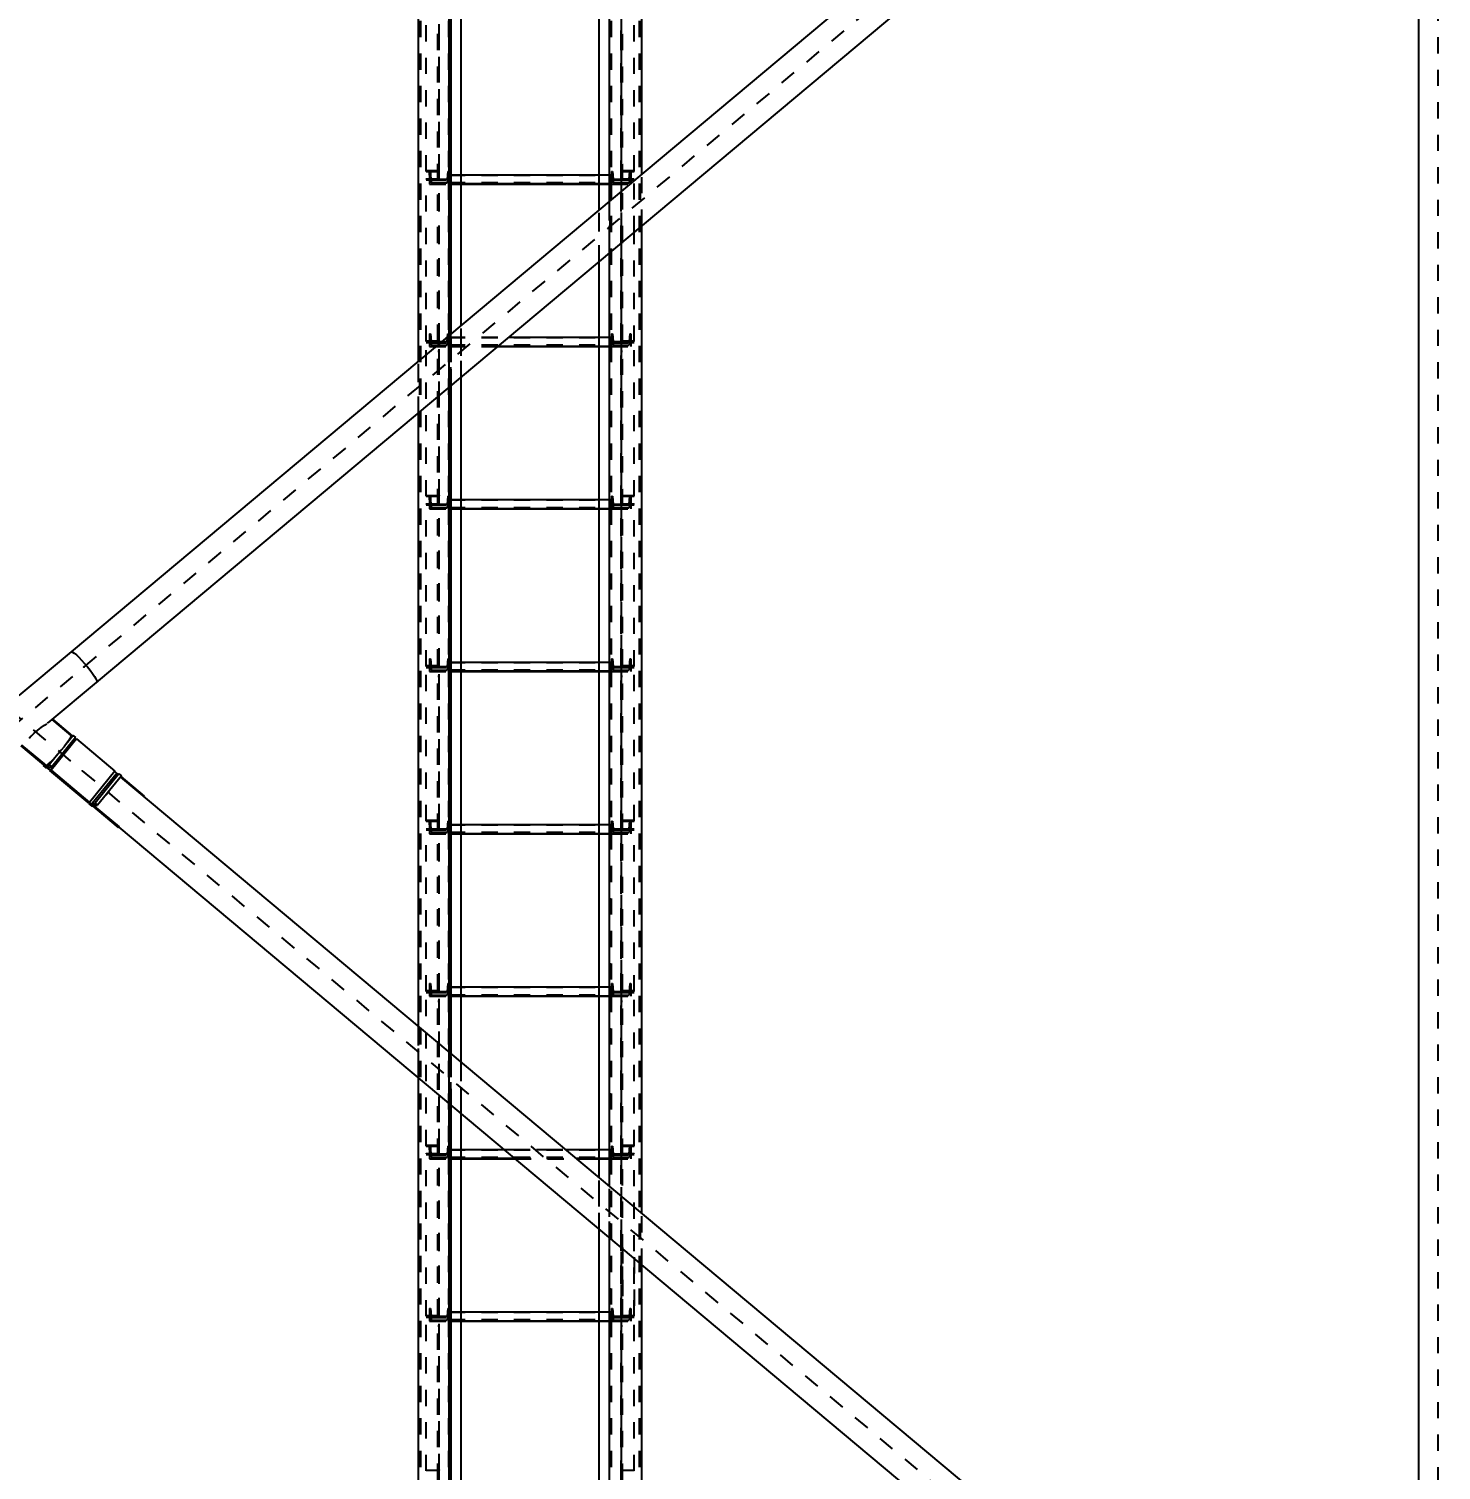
# Model space of a CAD drawing. Header units: millimetres. Extents: x 149919 to 150445, y 136651 to 136866.
# Drawn here: x 150384.88 to 150393.57, y 136762.16 to 136771.03 of the extents above; entities that cross this region are included whole.
import ezdxf

# ---------------------------------------------------------------- set-up
doc = ezdxf.new("R2010")
doc.units = ezdxf.units.MM
doc.header["$LTSCALE"] = 0.25
for name, pattern in [('CENTER', [50.8, 31.75, -6.35, 6.35, -6.35]), ('XKITLINE00', [0]), ('XKITLINE02', [4, 2, -2]), ('XKITLINE03', [6, 3, -1, 1, -1])]:
    doc.linetypes.add(name, pattern=pattern)
doc.styles.add('ROMANS', font='romans.shx')
doc.dimstyles.new('MD300', dxfattribs={"dimtxt": 2.5, "dimasz": 2.5, "dimexe": 1, "dimexo": 1, "dimgap": 0.5, "dimtad": 1, "dimdec": 1, "dimlfac": 50, "dimrnd": 0.5, "dimdsep": 46, "dimtxsty": 'ROMANS', "dimcen": 1, "dimclrd": 146, "dimclre": 146, "dimclrt": 30, "dimadec": 1, "dimazin": 2, "dimtfac": 1, "dimtdec": 1, "dimtmove": 0, "dimatfit": 1, "dimfxl": 1, "dimtolj": 1, "dimtzin": 0, "dimlwd": -1, "dimlwe": -1, "dimarcsym": 0})

# ---------------------------------------------------------------- blocks, each defined once
blk = doc.blocks.new('çatıı')
at = {"color": 116, "linetype": 'XKITLINE02', "true_color": 0x136734}
for p, q in [((24546.3, 10867.93), (24546.3, 12464.01)), ((24547.15, 10820.27), (24547.15, 12464.01)), ((24547.68, 10820.27), (24547.68, 12464.27)), ((24564.91, 10820.27), (24564.92, 12464.27)), ((24565.45, 10820.27), (24565.45, 12464.01)), ((24664.54, 10820.27), (24664.54, 12464.01)), ((24665.07, 10820.27), (24665.07, 12464.27)), ((24682.31, 10820.27), (24682.31, 12464.27)), ((24682.84, 10820.27), (24682.84, 12464.01)), ((24565, 10820.27), (24565, 12460.68)), ((24565.85, 10820.3), (24565.85, 12460.65)), ((24572.5, 10884.14), (24572.5, 12460.66)), ((24657.5, 10820.66), (24657.5, 12460.66)), ((24664.15, 10820.3), (24664.15, 12460.65)), ((24665, 10820.27), (24665, 12460.68)), ((24663.69, 10854.23), (24663.69, 12426.32)), ((24566.3, 10880.3), (24566.3, 12400.21)), ((24565, 12377.22), (24565, 10820.27)), ((24565.85, 12377.22), (24565.85, 10820.3)), ((24551, 11977.69), (24551, 12072.91)), ((24558.2, 11972.34), (24558.2, 12072.32)), ((24559, 11972.34), (24559, 12072.91)), ((24670.98, 11972.34), (24670.98, 12072.91)), ((24671.78, 11972.34), (24671.78, 12072.32)), ((24678.98, 11977.69), (24678.98, 12072.91)), ((24551, 11978.28), (24559, 11978.28)), ((24551, 11977.69), (24558.2, 11977.69)), ((24553, 11975.44), (24553, 11977.71)), ((24553, 11977.71), (24553.68, 11977.71)), ((24553, 11977.69), (24553, 11972.21)), ((24553.68, 11977.71), (24553.68, 11975.44)), ((24554.06, 11972.91), (24553.68, 11977.71)), ((24558.2, 11873.52), (24558.2, 11978.16)), ((24558.2, 11978.16), (24559, 11978.16)), ((24559, 11872.95), (24559, 11978.16)), ((24564.32, 11977.71), (24563.93, 11972.91)), ((24564.32, 11977.71), (24564.32, 11975.44)), ((24564.32, 11977.71), (24565, 11977.71)), ((24565, 11977.71), (24565, 11975.44)), ((24565, 11977.71), (24565, 11972.21)), ((24565, 11969.94), (24565, 11975.68)), ((24565, 11975.68), (24572.5, 11975.68)), ((24565, 11975.67), (24664.97, 11975.67)), ((24657.5, 11975.68), (24664.97, 11975.68)), ((24664.97, 11969.94), (24664.97, 11975.68)), ((24664.97, 11977.71), (24664.97, 11972.21)), ((24664.97, 11977.71), (24665.66, 11977.71)), ((24664.97, 11977.71), (24664.97, 11975.44)), ((24665.66, 11977.71), (24666.04, 11972.91)), ((24665.66, 11977.71), (24665.66, 11975.44)), ((24670.98, 11978.28), (24678.98, 11978.28)), ((24670.98, 11872.95), (24670.98, 11978.16)), ((24670.98, 11978.16), (24671.78, 11978.16)), ((24671.78, 11934.29), (24671.78, 11978.16)), ((24671.78, 11977.69), (24678.98, 11977.69)), ((24675.91, 11972.91), (24676.3, 11977.71)), ((24676.3, 11977.71), (24676.98, 11977.71)), ((24676.3, 11977.71), (24676.3, 11975.44)), ((24676.98, 11972.21), (24676.98, 11977.71)), ((24676.98, 11977.71), (24676.98, 11975.44)), ((24683.69, 11944.21), (24683.69, 11975.88)), ((24551, 11872.95), (24551, 11973.04)), ((24551, 11973.04), (24558.2, 11973.04)), ((24551, 11972.47), (24559, 11972.47)), ((24553, 11975.44), (24553.68, 11975.44)), ((24553, 11975.44), (24553, 11969.94)), ((24553, 11972.21), (24553, 11969.94)), ((24553, 11972.21), (24565, 11972.21)), ((24553, 11969.94), (24565, 11969.94)), ((24553.68, 11975.44), (24554.06, 11970.64)), ((24554.06, 11972.91), (24554.06, 11970.64)), ((24554.06, 11972.91), (24563.93, 11972.91)), ((24554.06, 11970.64), (24563.93, 11970.64)), ((24558.2, 11972.34), (24559, 11972.34)), ((24564.32, 11975.44), (24563.93, 11970.64)), ((24563.93, 11972.91), (24563.93, 11970.64)), ((24564.32, 11975.44), (24565, 11975.44)), ((24565, 11975.45), (24664.97, 11975.45)), ((24565, 11975.44), (24565, 11969.94)), ((24565, 11975.44), (24664.97, 11975.44)), ((24565, 11972.21), (24565, 11969.94)), ((24565, 11970.86), (24664.97, 11970.86)), ((24565, 11970.66), (24664.97, 11970.66)), ((24565, 11970.18), (24572.5, 11970.18)), ((24565, 11969.94), (24572.5, 11969.94)), ((24657.5, 11970.18), (24664.97, 11970.18)), ((24657.5, 11969.94), (24664.97, 11969.94)), ((24664.97, 11975.44), (24664.97, 11969.94)), ((24664.97, 11975.44), (24665.66, 11975.44)), ((24664.97, 11972.21), (24676.98, 11972.21)), ((24664.97, 11972.21), (24664.97, 11969.94)), ((24664.97, 11969.94), (24676.98, 11969.94)), ((24665.66, 11975.44), (24666.04, 11970.64)), ((24666.04, 11972.91), (24675.91, 11972.91)), ((24666.04, 11972.91), (24666.04, 11970.64)), ((24666.04, 11970.64), (24675.91, 11970.64)), ((24670.98, 11972.47), (24678.98, 11972.47)), ((24670.98, 11972.34), (24671.78, 11972.34)), ((24671.78, 11973.04), (24678.98, 11973.04)), ((24676.3, 11975.44), (24675.91, 11970.64)), ((24675.91, 11972.91), (24675.91, 11970.64)), ((24676.3, 11975.44), (24676.98, 11975.44)), ((24676.98, 11975.44), (24676.98, 11969.94)), ((24676.98, 11972.21), (24676.98, 11969.94)), ((24678.98, 11940.32), (24678.98, 11973.04)), ((24663.69, 11927.46), (24663.69, 11959.14)), ((24657.5, 11922.27), (24657.5, 11953.95)), ((24678.98, 11872.95), (24678.98, 11940.32)), ((24670.98, 11933.62), (24670.98, 11872.95)), ((24671.78, 11873.52), (24671.78, 11934.29)), ((24558.2, 11878.65), (24559, 11878.65)), ((24572.5, 11851.1), (24572.5, 11882.78)), ((24670.98, 11878.65), (24671.78, 11878.65)), ((24551, 11873.52), (24558.2, 11873.52)), ((24551, 11777.73), (24551, 11872.95)), ((24551, 11872.95), (24559, 11872.95)), ((24551, 11872.95), (24559, 11872.95)), ((24551, 11872.36), (24558.2, 11872.36)), ((24553, 11877.73), (24553, 11875.46)), ((24553, 11877.73), (24553.68, 11877.73)), ((24553, 11877.73), (24553, 11872.23)), ((24553, 11875.46), (24553.68, 11875.46)), ((24553, 11875.46), (24553, 11869.96)), ((24553, 11872.23), (24553, 11869.96)), ((24553, 11872.23), (24565, 11872.23)), ((24553, 11869.96), (24565, 11869.96)), ((24553.68, 11877.73), (24553.68, 11875.46)), ((24553.68, 11877.73), (24554.06, 11872.93)), ((24553.68, 11875.46), (24554.06, 11870.66)), ((24554.06, 11872.93), (24554.06, 11870.66)), ((24554.06, 11872.93), (24563.93, 11872.93)), ((24554.06, 11870.66), (24563.93, 11870.66)), ((24558.2, 11772.39), (24558.2, 11872.36)), ((24559, 11772.39), (24559, 11872.95)), ((24563.93, 11872.93), (24564.32, 11877.73)), ((24563.93, 11870.66), (24564.32, 11875.46)), ((24563.93, 11872.93), (24563.93, 11870.66)), ((24564.32, 11877.73), (24564.32, 11875.46)), ((24564.32, 11877.73), (24565, 11877.73)), ((24564.32, 11875.46), (24565, 11875.46)), ((24565, 11875.46), (24565, 11877.73)), ((24565, 11872.23), (24565, 11877.73)), ((24565, 11869.96), (24565, 11875.7)), ((24565, 11875.7), (24601.88, 11875.7)), ((24565, 11875.69), (24664.97, 11875.69)), ((24565, 11875.47), (24664.97, 11875.47)), ((24565, 11869.96), (24565, 11875.46)), ((24565, 11875.46), (24664.97, 11875.46)), ((24565, 11872.23), (24565, 11869.96)), ((24565, 11870.88), (24664.97, 11870.88)), ((24565, 11870.68), (24664.97, 11870.68)), ((24565, 11870.2), (24595.31, 11870.2)), ((24565, 11869.96), (24595.02, 11869.96)), ((24566.3, 11845.91), (24566.3, 11877.59)), ((24657.5, 11875.7), (24664.97, 11875.7)), ((24657.5, 11870.2), (24664.97, 11870.2)), ((24657.5, 11869.96), (24664.97, 11869.96)), ((24664.97, 11877.73), (24664.97, 11872.23)), ((24664.97, 11877.73), (24665.66, 11877.73)), ((24664.97, 11877.73), (24664.97, 11875.46)), ((24664.97, 11869.96), (24664.97, 11875.7)), ((24664.97, 11875.46), (24664.97, 11869.96)), ((24664.97, 11875.46), (24665.66, 11875.46)), ((24664.97, 11872.23), (24676.98, 11872.23)), ((24664.97, 11872.23), (24664.97, 11869.96)), ((24664.97, 11869.96), (24676.98, 11869.96)), ((24665.66, 11877.73), (24666.04, 11872.93)), ((24665.66, 11877.73), (24665.66, 11875.46)), ((24665.66, 11875.46), (24666.04, 11870.66)), ((24666.04, 11872.93), (24675.91, 11872.93)), ((24666.04, 11872.93), (24666.04, 11870.66)), ((24666.04, 11870.66), (24675.91, 11870.66)), ((24670.98, 11772.39), (24670.98, 11872.95)), ((24670.98, 11872.95), (24678.98, 11872.95)), ((24670.98, 11872.95), (24678.98, 11872.95)), ((24671.78, 11873.52), (24678.98, 11873.52)), ((24671.78, 11772.39), (24671.78, 11872.36)), ((24671.78, 11872.36), (24678.98, 11872.36)), ((24676.3, 11877.73), (24675.91, 11872.93)), ((24676.3, 11875.46), (24675.91, 11870.66)), ((24675.91, 11872.93), (24675.91, 11870.66)), ((24676.3, 11877.73), (24676.98, 11877.73)), ((24676.3, 11877.73), (24676.3, 11875.46)), ((24676.3, 11875.46), (24676.98, 11875.46)), ((24676.98, 11877.73), (24676.98, 11872.23)), ((24676.98, 11877.73), (24676.98, 11875.46)), ((24676.98, 11875.46), (24676.98, 11869.96)), ((24676.98, 11872.23), (24676.98, 11869.96)), ((24678.98, 11777.73), (24678.98, 11872.95)), ((24546.3, 11829.16), (24546.3, 11860.84)), ((24558.2, 11867.02), (24559, 11867.02)), ((24670.98, 11867.02), (24671.78, 11867.02)), ((24551, 11778.32), (24559, 11778.32)), ((24551, 11777.73), (24558.2, 11777.73)), ((24551, 11672.99), (24551, 11773.08)), ((24551, 11773.08), (24558.2, 11773.08)), ((24551, 11772.51), (24559, 11772.51)), ((24553, 11775.48), (24553, 11777.75)), ((24553, 11777.75), (24553.68, 11777.75)), ((24553, 11777.73), (24553, 11772.25)), ((24553, 11775.48), (24553.68, 11775.48)), ((24553, 11775.48), (24553, 11769.98)), ((24553, 11772.25), (24553, 11769.98)), ((24553, 11772.25), (24565, 11772.25)), ((24553.68, 11777.75), (24553.68, 11775.48)), ((24554.06, 11772.95), (24553.68, 11777.75)), ((24553.68, 11775.48), (24554.06, 11770.68)), ((24554.06, 11772.95), (24554.06, 11770.68)), ((24554.06, 11772.95), (24563.93, 11772.95)), ((24558.2, 11673.56), (24558.2, 11778.2)), ((24558.2, 11778.2), (24559, 11778.2)), ((24558.2, 11772.39), (24559, 11772.39)), ((24559, 11672.99), (24559, 11778.2)), ((24564.32, 11777.75), (24563.93, 11772.95)), ((24564.32, 11775.48), (24563.93, 11770.68)), ((24563.93, 11772.95), (24563.93, 11770.68)), ((24564.32, 11777.75), (24564.32, 11775.48)), ((24564.32, 11777.75), (24565, 11777.75)), ((24564.32, 11775.48), (24565, 11775.48)), ((24565, 11777.75), (24565, 11775.48)), ((24565, 11777.75), (24565, 11772.25)), ((24565, 11769.98), (24565, 11775.72)), ((24565, 11775.72), (24572.5, 11775.72)), ((24565, 11775.71), (24664.97, 11775.71)), ((24565, 11775.49), (24664.97, 11775.49)), ((24565, 11775.48), (24565, 11769.98)), ((24565, 11775.48), (24664.97, 11775.48)), ((24565, 11772.25), (24565, 11769.98)), ((24657.5, 11775.72), (24664.97, 11775.72)), ((24664.97, 11769.98), (24664.97, 11775.72)), ((24664.97, 11777.75), (24664.97, 11772.25)), ((24664.97, 11777.75), (24665.66, 11777.75)), ((24664.97, 11777.75), (24664.97, 11775.48)), ((24664.97, 11775.48), (24664.97, 11769.98)), ((24664.97, 11775.48), (24665.66, 11775.48)), ((24664.97, 11772.25), (24676.98, 11772.25)), ((24664.97, 11772.25), (24664.97, 11769.98)), ((24665.66, 11777.75), (24666.04, 11772.95)), ((24665.66, 11777.75), (24665.66, 11775.48)), ((24665.66, 11775.48), (24666.04, 11770.68)), ((24666.04, 11772.95), (24675.91, 11772.95)), ((24666.04, 11772.95), (24666.04, 11770.68)), ((24670.98, 11778.32), (24678.98, 11778.32)), ((24670.98, 11672.99), (24670.98, 11778.2)), ((24670.98, 11778.2), (24671.78, 11778.2)), ((24670.98, 11772.51), (24678.98, 11772.51)), ((24670.98, 11772.39), (24671.78, 11772.39)), ((24671.78, 11673.56), (24671.78, 11778.2)), ((24671.78, 11777.73), (24678.98, 11777.73)), ((24671.78, 11773.08), (24678.98, 11773.08)), ((24675.91, 11772.95), (24676.3, 11777.75)), ((24676.3, 11775.48), (24675.91, 11770.68)), ((24675.91, 11772.95), (24675.91, 11770.68)), ((24676.3, 11777.75), (24676.98, 11777.75)), ((24676.3, 11777.75), (24676.3, 11775.48)), ((24676.3, 11775.48), (24676.98, 11775.48)), ((24676.98, 11772.25), (24676.98, 11777.75)), ((24676.98, 11777.75), (24676.98, 11775.48)), ((24676.98, 11775.48), (24676.98, 11769.98)), ((24676.98, 11772.25), (24676.98, 11769.98)), ((24678.98, 11672.99), (24678.98, 11773.08)), ((24553, 11769.98), (24565, 11769.98)), ((24554.06, 11770.68), (24563.93, 11770.68)), ((24565, 11770.9), (24664.97, 11770.9)), ((24565, 11770.7), (24664.97, 11770.7)), ((24565, 11770.22), (24572.5, 11770.22)), ((24565, 11769.98), (24572.5, 11769.98)), ((24657.5, 11770.22), (24664.97, 11770.22)), ((24657.5, 11769.98), (24664.97, 11769.98)), ((24664.97, 11769.98), (24676.98, 11769.98)), ((24666.04, 11770.68), (24675.91, 11770.68)), ((24553, 11677.77), (24553, 11675.5)), ((24553, 11677.77), (24553.68, 11677.77)), ((24553, 11677.77), (24553, 11672.27)), ((24553, 11675.5), (24553.68, 11675.5)), ((24553, 11675.5), (24553, 11670)), ((24553.68, 11677.77), (24553.68, 11675.5)), ((24553.68, 11677.77), (24554.06, 11672.97)), ((24553.68, 11675.5), (24554.06, 11670.7)), ((24558.2, 11678.69), (24559, 11678.69)), ((24564.32, 11677.77), (24563.93, 11672.97)), ((24564.32, 11675.5), (24563.93, 11670.7)), ((24564.32, 11677.77), (24564.32, 11675.5)), ((24564.32, 11677.77), (24565, 11677.77)), ((24564.32, 11675.5), (24565, 11675.5)), ((24565, 11677.77), (24565, 11675.5)), ((24565, 11677.77), (24565, 11672.27)), ((24565, 11670), (24565, 11675.74)), ((24565, 11675.74), (24572.5, 11675.74)), ((24565, 11675.73), (24664.97, 11675.73)), ((24565, 11675.51), (24664.97, 11675.51)), ((24565, 11675.5), (24565, 11670)), ((24565, 11675.5), (24664.97, 11675.5)), ((24657.5, 11675.74), (24664.97, 11675.74)), ((24664.97, 11677.77), (24664.97, 11672.27)), ((24664.97, 11677.77), (24665.66, 11677.77)), ((24664.97, 11677.77), (24664.97, 11675.5)), ((24664.97, 11670), (24664.97, 11675.74)), ((24664.97, 11675.5), (24664.97, 11670)), ((24664.97, 11675.5), (24665.66, 11675.5)), ((24665.66, 11677.77), (24666.04, 11672.97)), ((24665.66, 11677.77), (24665.66, 11675.5)), ((24665.66, 11675.5), (24666.04, 11670.7)), ((24670.98, 11678.69), (24671.78, 11678.69)), ((24676.3, 11677.77), (24675.91, 11672.97)), ((24676.3, 11675.5), (24675.91, 11670.7)), ((24676.3, 11677.77), (24676.98, 11677.77)), ((24676.3, 11677.77), (24676.3, 11675.5)), ((24676.3, 11675.5), (24676.98, 11675.5)), ((24676.98, 11677.77), (24676.98, 11672.27)), ((24676.98, 11677.77), (24676.98, 11675.5)), ((24676.98, 11675.5), (24676.98, 11670)), ((24551, 11673.56), (24558.2, 11673.56)), ((24551, 11577.77), (24551, 11672.99)), ((24551, 11672.99), (24559, 11672.99)), ((24551, 11672.99), (24559, 11672.99)), ((24551, 11672.4), (24558.2, 11672.4)), ((24553, 11672.27), (24553, 11670)), ((24553, 11672.27), (24565, 11672.27)), ((24553, 11670), (24565, 11670)), ((24554.06, 11672.97), (24554.06, 11670.7)), ((24554.06, 11672.97), (24563.93, 11672.97)), ((24554.06, 11670.7), (24563.93, 11670.7)), ((24558.2, 11572.43), (24558.2, 11672.4)), ((24558.2, 11667.06), (24559, 11667.06)), ((24559, 11572.43), (24559, 11672.99)), ((24563.93, 11672.97), (24563.93, 11670.7)), ((24565, 11672.27), (24565, 11670)), ((24565, 11670.92), (24664.97, 11670.92)), ((24565, 11670.72), (24664.97, 11670.72)), ((24565, 11670.25), (24572.5, 11670.25)), ((24565, 11670), (24572.5, 11670)), ((24657.5, 11670.25), (24664.97, 11670.25)), ((24657.5, 11670), (24664.97, 11670)), ((24664.97, 11672.27), (24676.98, 11672.27)), ((24664.97, 11672.27), (24664.97, 11670)), ((24664.97, 11670), (24676.98, 11670)), ((24666.04, 11672.97), (24675.91, 11672.97)), ((24666.04, 11672.97), (24666.04, 11670.7)), ((24666.04, 11670.7), (24675.91, 11670.7)), ((24670.98, 11572.43), (24670.98, 11672.99)), ((24670.98, 11672.99), (24678.98, 11672.99)), ((24670.98, 11672.99), (24678.98, 11672.99)), ((24670.98, 11667.06), (24671.78, 11667.06)), ((24671.78, 11673.56), (24678.98, 11673.56)), ((24671.78, 11572.43), (24671.78, 11672.4)), ((24671.78, 11672.4), (24678.98, 11672.4)), ((24675.91, 11672.97), (24675.91, 11670.7)), ((24676.98, 11672.27), (24676.98, 11670)), ((24678.98, 11577.77), (24678.98, 11672.99)), ((24551, 11578.36), (24559, 11578.36)), ((24551, 11577.77), (24558.2, 11577.77)), ((24553, 11575.52), (24553, 11577.79)), ((24553, 11577.79), (24553.68, 11577.79)), ((24553, 11577.77), (24553, 11572.29)), ((24553.68, 11577.79), (24553.68, 11575.52)), ((24554.06, 11572.99), (24553.68, 11577.79)), ((24558.2, 11473.61), (24558.2, 11578.24)), ((24558.2, 11578.24), (24559, 11578.24)), ((24559, 11473.04), (24559, 11578.24)), ((24564.32, 11577.79), (24563.93, 11572.99)), ((24564.32, 11577.79), (24564.32, 11575.52)), ((24564.32, 11577.79), (24565, 11577.79)), ((24565, 11577.79), (24565, 11575.52)), ((24565, 11577.79), (24565, 11572.29)), ((24664.97, 11577.79), (24664.97, 11572.29)), ((24664.97, 11577.79), (24665.66, 11577.79)), ((24664.97, 11577.79), (24664.97, 11575.52)), ((24665.66, 11577.79), (24666.04, 11572.99)), ((24665.66, 11577.79), (24665.66, 11575.52)), ((24670.98, 11578.36), (24678.98, 11578.36)), ((24670.98, 11473.04), (24670.98, 11578.24)), ((24670.98, 11578.24), (24671.78, 11578.24)), ((24671.78, 11473.61), (24671.78, 11578.24)), ((24671.78, 11577.77), (24678.98, 11577.77)), ((24675.91, 11572.99), (24676.3, 11577.79)), ((24676.3, 11577.79), (24676.98, 11577.79)), ((24676.3, 11577.79), (24676.3, 11575.52)), ((24676.98, 11572.29), (24676.98, 11577.79)), ((24676.98, 11577.79), (24676.98, 11575.52)), ((24551, 11473.04), (24551, 11573.12)), ((24551, 11573.12), (24558.2, 11573.12)), ((24551, 11572.55), (24559, 11572.55)), ((24553, 11575.52), (24553.68, 11575.52)), ((24553, 11575.52), (24553, 11570.02)), ((24553, 11572.29), (24553, 11570.02)), ((24553, 11572.29), (24565, 11572.29)), ((24553, 11570.02), (24565, 11570.02)), ((24553.68, 11575.52), (24554.06, 11570.72)), ((24554.06, 11572.99), (24554.06, 11570.72)), ((24554.06, 11572.99), (24563.93, 11572.99)), ((24554.06, 11570.72), (24563.93, 11570.72)), ((24558.2, 11572.43), (24559, 11572.43)), ((24564.32, 11575.52), (24563.93, 11570.72)), ((24563.93, 11572.99), (24563.93, 11570.72)), ((24564.32, 11575.52), (24565, 11575.52)), ((24565, 11570.02), (24565, 11575.76)), ((24565, 11575.76), (24572.5, 11575.76)), ((24565, 11575.75), (24664.97, 11575.75)), ((24565, 11575.54), (24664.97, 11575.54)), ((24565, 11575.52), (24565, 11570.02)), ((24565, 11575.52), (24664.97, 11575.52)), ((24565, 11572.29), (24565, 11570.02)), ((24565, 11570.94), (24664.97, 11570.94)), ((24565, 11570.74), (24664.97, 11570.74)), ((24565, 11570.27), (24572.5, 11570.27)), ((24565, 11570.02), (24572.5, 11570.02)), ((24657.5, 11575.76), (24664.97, 11575.76)), ((24657.5, 11570.27), (24664.97, 11570.27)), ((24657.5, 11570.02), (24664.97, 11570.02)), ((24664.97, 11570.02), (24664.97, 11575.76)), ((24664.97, 11575.52), (24664.97, 11570.02)), ((24664.97, 11575.52), (24665.66, 11575.52)), ((24664.97, 11572.29), (24676.98, 11572.29)), ((24664.97, 11572.29), (24664.97, 11570.02)), ((24664.97, 11570.02), (24676.98, 11570.02)), ((24665.66, 11575.52), (24666.04, 11570.72)), ((24666.04, 11572.99), (24675.91, 11572.99)), ((24666.04, 11572.99), (24666.04, 11570.72)), ((24666.04, 11570.72), (24675.91, 11570.72)), ((24670.98, 11572.55), (24678.98, 11572.55)), ((24670.98, 11572.43), (24671.78, 11572.43)), ((24671.78, 11573.12), (24678.98, 11573.12)), ((24676.3, 11575.52), (24675.91, 11570.72)), ((24675.91, 11572.99), (24675.91, 11570.72)), ((24676.3, 11575.52), (24676.98, 11575.52)), ((24676.98, 11575.52), (24676.98, 11570.02)), ((24676.98, 11572.29), (24676.98, 11570.02)), ((24678.98, 11473.04), (24678.98, 11573.12)), ((24551, 11473.61), (24558.2, 11473.61)), ((24551, 11473.04), (24559, 11473.04)), ((24551, 11377.81), (24551, 11473.04)), ((24551, 11473.04), (24559, 11473.04)), ((24551, 11472.44), (24558.2, 11472.44)), ((24553, 11477.81), (24553, 11475.54)), ((24553, 11477.81), (24553.68, 11477.81)), ((24553, 11477.81), (24553, 11472.31)), ((24553, 11475.54), (24553.68, 11475.54)), ((24553, 11475.54), (24553, 11470.04)), ((24553, 11472.31), (24553, 11470.04)), ((24553, 11472.31), (24565, 11472.31)), ((24553, 11470.04), (24565, 11470.04)), ((24553.68, 11477.81), (24553.68, 11475.54)), ((24553.68, 11477.81), (24554.06, 11473.01)), ((24553.68, 11475.54), (24554.06, 11470.74)), ((24554.06, 11473.01), (24554.06, 11470.74)), ((24554.06, 11473.01), (24563.93, 11473.01)), ((24554.06, 11470.74), (24563.93, 11470.74)), ((24558.2, 11478.73), (24559, 11478.73)), ((24558.2, 11372.47), (24558.2, 11472.44)), ((24559, 11372.47), (24559, 11473.04)), ((24564.32, 11477.81), (24563.93, 11473.01)), ((24564.32, 11475.54), (24563.93, 11470.74)), ((24563.93, 11473.01), (24563.93, 11470.74)), ((24564.32, 11477.81), (24564.32, 11475.54)), ((24564.32, 11477.81), (24565, 11477.81)), ((24564.32, 11475.54), (24565, 11475.54)), ((24565, 11477.81), (24565, 11475.54)), ((24565, 11477.81), (24565, 11472.31)), ((24565, 11470.04), (24565, 11475.79)), ((24565, 11475.79), (24572.5, 11475.79)), ((24565, 11475.77), (24664.97, 11475.77)), ((24565, 11475.56), (24664.97, 11475.56)), ((24565, 11475.54), (24664.97, 11475.54)), ((24565, 11475.54), (24565, 11470.04)), ((24565, 11472.31), (24565, 11470.04)), ((24565, 11470.96), (24664.97, 11470.96)), ((24565, 11470.76), (24664.97, 11470.76)), ((24565, 11470.29), (24572.5, 11470.29)), ((24565, 11470.04), (24572.5, 11470.04)), ((24657.5, 11475.79), (24664.97, 11475.79)), ((24657.5, 11470.29), (24664.97, 11470.29)), ((24657.5, 11470.04), (24664.97, 11470.04)), ((24664.97, 11477.81), (24664.97, 11472.31)), ((24664.97, 11477.81), (24665.66, 11477.81)), ((24664.97, 11477.81), (24664.97, 11475.54)), ((24664.97, 11470.04), (24664.97, 11475.79)), ((24664.97, 11475.54), (24664.97, 11470.04)), ((24664.97, 11475.54), (24665.66, 11475.54)), ((24664.97, 11472.31), (24676.98, 11472.31)), ((24664.97, 11472.31), (24664.97, 11470.04)), ((24664.97, 11470.04), (24676.98, 11470.04)), ((24665.66, 11477.81), (24666.04, 11473.01)), ((24665.66, 11477.81), (24665.66, 11475.54)), ((24665.66, 11475.54), (24666.04, 11470.74)), ((24666.04, 11473.01), (24675.91, 11473.01)), ((24666.04, 11473.01), (24666.04, 11470.74)), ((24666.04, 11470.74), (24675.91, 11470.74)), ((24670.98, 11478.73), (24671.78, 11478.73)), ((24670.98, 11372.47), (24670.98, 11473.04)), ((24670.98, 11473.04), (24678.98, 11473.04)), ((24670.98, 11473.04), (24678.98, 11473.04)), ((24671.78, 11473.61), (24678.98, 11473.61)), ((24671.78, 11372.47), (24671.78, 11472.44)), ((24671.78, 11472.44), (24678.98, 11472.44)), ((24676.3, 11477.81), (24675.91, 11473.01)), ((24676.3, 11475.54), (24675.91, 11470.74)), ((24675.91, 11473.01), (24675.91, 11470.74)), ((24676.3, 11477.81), (24676.98, 11477.81)), ((24676.3, 11477.81), (24676.3, 11475.54)), ((24676.3, 11475.54), (24676.98, 11475.54)), ((24676.98, 11477.81), (24676.98, 11472.31)), ((24676.98, 11477.81), (24676.98, 11475.54)), ((24676.98, 11475.54), (24676.98, 11470.04)), ((24676.98, 11472.31), (24676.98, 11470.04)), ((24678.98, 11377.81), (24678.98, 11473.04)), ((24558.2, 11467.1), (24559, 11467.1)), ((24670.98, 11467.1), (24671.78, 11467.1)), ((24546.3, 11419.75), (24546.3, 11451.37)), ((24566.3, 11403), (24566.3, 11434.63)), ((24572.5, 11397.81), (24572.5, 11429.43)), ((24551, 11378.4), (24559, 11378.4)), ((24551, 11377.81), (24558.2, 11377.81)), ((24551, 11273.08), (24551, 11373.16)), ((24551, 11373.16), (24558.2, 11373.16)), ((24551, 11372.59), (24559, 11372.59)), ((24553, 11375.56), (24553, 11377.83)), ((24553, 11377.83), (24553.68, 11377.83)), ((24553, 11377.81), (24553, 11372.33)), ((24553, 11375.56), (24553.68, 11375.56)), ((24553, 11375.56), (24553, 11370.06)), ((24553.68, 11377.83), (24553.68, 11375.56)), ((24554.06, 11373.03), (24553.68, 11377.83)), ((24553.68, 11375.56), (24554.06, 11370.76)), ((24554.06, 11373.03), (24554.06, 11370.76)), ((24554.06, 11373.03), (24563.93, 11373.03)), ((24558.2, 11273.65), (24558.2, 11378.28)), ((24558.2, 11378.28), (24559, 11378.28)), ((24558.2, 11372.47), (24559, 11372.47)), ((24559, 11273.08), (24559, 11378.28)), ((24564.32, 11377.83), (24563.93, 11373.03)), ((24564.32, 11375.56), (24563.93, 11370.76)), ((24563.93, 11373.03), (24563.93, 11370.76)), ((24564.32, 11377.83), (24564.32, 11375.56)), ((24564.32, 11377.83), (24565, 11377.83)), ((24564.32, 11375.56), (24565, 11375.56)), ((24565, 11377.83), (24565, 11375.56)), ((24565, 11377.83), (24565, 11372.33)), ((24565, 11370.06), (24565, 11375.81)), ((24565, 11375.81), (24572.5, 11375.81)), ((24565, 11375.79), (24664.97, 11375.79)), ((24565, 11375.58), (24664.97, 11375.58)), ((24565, 11375.56), (24565, 11370.06)), ((24565, 11375.56), (24664.97, 11375.56)), ((24598.78, 11375.81), (24636.54, 11375.81)), ((24657.5, 11375.81), (24664.97, 11375.81)), ((24664.97, 11370.06), (24664.97, 11375.81)), ((24664.97, 11377.83), (24664.97, 11372.33)), ((24664.97, 11377.83), (24665.66, 11377.83)), ((24664.97, 11377.83), (24664.97, 11375.56)), ((24664.97, 11375.56), (24664.97, 11370.06)), ((24664.97, 11375.56), (24665.66, 11375.56)), ((24665.66, 11377.83), (24666.04, 11373.03)), ((24665.66, 11377.83), (24665.66, 11375.56)), ((24665.66, 11375.56), (24666.04, 11370.76)), ((24666.04, 11373.03), (24675.91, 11373.03)), ((24666.04, 11373.03), (24666.04, 11370.76)), ((24670.98, 11378.4), (24678.98, 11378.4)), ((24670.98, 11316.16), (24670.98, 11378.28)), ((24670.98, 11378.28), (24671.78, 11378.28)), ((24670.98, 11372.59), (24678.98, 11372.59)), ((24670.98, 11372.47), (24671.78, 11372.47)), ((24671.78, 11273.65), (24671.78, 11378.28)), ((24671.78, 11377.81), (24678.98, 11377.81)), ((24671.78, 11373.16), (24678.98, 11373.16)), ((24675.91, 11373.03), (24676.3, 11377.83)), ((24676.3, 11375.56), (24675.91, 11370.76)), ((24675.91, 11373.03), (24675.91, 11370.76)), ((24676.3, 11377.83), (24676.98, 11377.83)), ((24676.3, 11377.83), (24676.3, 11375.56)), ((24676.3, 11375.56), (24676.98, 11375.56)), ((24676.98, 11372.33), (24676.98, 11377.83)), ((24676.98, 11377.83), (24676.98, 11375.56)), ((24676.98, 11375.56), (24676.98, 11370.06)), ((24678.98, 11273.08), (24678.98, 11373.16)), ((24553, 11372.33), (24553, 11370.06)), ((24553, 11372.33), (24565, 11372.33)), ((24553, 11370.06), (24565, 11370.06)), ((24554.06, 11370.76), (24563.93, 11370.76)), ((24565, 11372.33), (24565, 11370.06)), ((24565, 11370.99), (24664.97, 11370.99)), ((24565, 11370.78), (24664.97, 11370.78)), ((24565, 11370.31), (24572.5, 11370.31)), ((24565, 11370.06), (24572.5, 11370.06)), ((24605.34, 11370.31), (24643.11, 11370.31)), ((24605.63, 11370.06), (24643.4, 11370.06)), ((24657.5, 11370.31), (24664.97, 11370.31)), ((24657.5, 11370.06), (24664.97, 11370.06)), ((24664.97, 11372.33), (24676.98, 11372.33)), ((24664.97, 11372.33), (24664.97, 11370.06)), ((24664.97, 11370.06), (24676.98, 11370.06)), ((24666.04, 11370.76), (24675.91, 11370.76)), ((24676.98, 11372.33), (24676.98, 11370.06)), ((24657.5, 11326.64), (24657.5, 11358.26)), ((24663.69, 11321.45), (24663.69, 11353.07)), ((24683.69, 11304.7), (24683.69, 11336.33)), ((24670.98, 11273.08), (24670.98, 11316.16)), ((24671.78, 11315.49), (24671.78, 11278.77)), ((24678.98, 11309.46), (24678.98, 11273.65)), ((24553, 11277.85), (24553, 11275.58)), ((24553, 11277.85), (24553.68, 11277.85)), ((24553, 11277.85), (24553, 11272.36)), ((24553, 11275.58), (24553.68, 11275.58)), ((24553, 11275.58), (24553, 11270.08)), ((24553.68, 11277.85), (24553.68, 11275.58)), ((24553.68, 11277.85), (24554.06, 11273.06)), ((24553.68, 11275.58), (24554.06, 11270.78)), ((24558.2, 11278.77), (24559, 11278.77)), ((24564.32, 11277.85), (24563.93, 11273.06)), ((24564.32, 11275.58), (24563.93, 11270.78)), ((24564.32, 11277.85), (24564.32, 11275.58)), ((24564.32, 11277.85), (24565, 11277.85)), ((24564.32, 11275.58), (24565, 11275.58)), ((24565, 11277.85), (24565, 11275.58)), ((24565, 11277.85), (24565, 11272.36)), ((24565, 11270.08), (24565, 11275.83)), ((24565, 11275.83), (24572.5, 11275.83)), ((24565, 11275.81), (24664.97, 11275.81)), ((24565, 11275.6), (24664.97, 11275.6)), ((24565, 11275.58), (24664.97, 11275.58)), ((24565, 11275.58), (24565, 11270.08)), ((24657.5, 11275.83), (24664.97, 11275.83)), ((24664.97, 11277.85), (24664.97, 11272.36)), ((24664.97, 11277.85), (24665.66, 11277.85)), ((24664.97, 11277.85), (24664.97, 11275.58)), ((24664.97, 11270.08), (24664.97, 11275.83)), ((24664.97, 11275.58), (24664.97, 11270.08)), ((24664.97, 11275.58), (24665.66, 11275.58)), ((24665.66, 11277.85), (24666.04, 11273.06)), ((24665.66, 11277.85), (24665.66, 11275.58)), ((24665.66, 11275.58), (24666.04, 11270.78)), ((24670.98, 11278.77), (24671.78, 11278.77)), ((24676.3, 11277.85), (24675.91, 11273.06)), ((24676.3, 11275.58), (24675.91, 11270.78)), ((24676.3, 11277.85), (24676.98, 11277.85)), ((24676.3, 11277.85), (24676.3, 11275.58)), ((24676.3, 11275.58), (24676.98, 11275.58)), ((24676.98, 11277.85), (24676.98, 11272.36)), ((24676.98, 11277.85), (24676.98, 11275.58)), ((24676.98, 11275.58), (24676.98, 11270.08)), ((24551, 11273.65), (24558.2, 11273.65)), ((24551, 11273.08), (24559, 11273.08)), ((24551, 11177.85), (24551, 11273.08)), ((24551, 11273.08), (24559, 11273.08)), ((24551, 11272.48), (24558.2, 11272.48)), ((24553, 11272.36), (24553, 11270.08)), ((24553, 11272.36), (24565, 11272.36)), ((24553, 11270.08), (24565, 11270.08)), ((24554.06, 11273.06), (24554.06, 11270.78)), ((24554.06, 11273.06), (24563.93, 11273.06)), ((24554.06, 11270.78), (24563.93, 11270.78)), ((24558.2, 11172.51), (24558.2, 11272.48)), ((24558.2, 11267.14), (24559, 11267.14)), ((24559, 11172.51), (24559, 11273.08)), ((24563.93, 11273.06), (24563.93, 11270.78)), ((24565, 11272.36), (24565, 11270.08)), ((24565, 11271.01), (24664.97, 11271.01)), ((24565, 11270.81), (24664.97, 11270.81)), ((24565, 11270.33), (24572.5, 11270.33)), ((24565, 11270.08), (24572.5, 11270.08)), ((24657.5, 11270.33), (24664.97, 11270.33)), ((24657.5, 11270.08), (24664.97, 11270.08)), ((24664.97, 11272.36), (24676.98, 11272.36)), ((24664.97, 11272.36), (24664.97, 11270.08)), ((24664.97, 11270.08), (24676.98, 11270.08)), ((24666.04, 11273.06), (24675.91, 11273.06)), ((24666.04, 11273.06), (24666.04, 11270.78)), ((24666.04, 11270.78), (24675.91, 11270.78)), ((24670.98, 11273.08), (24678.98, 11273.08)), ((24670.98, 11172.51), (24670.98, 11273.08)), ((24670.98, 11273.08), (24678.98, 11273.08)), ((24670.98, 11267.14), (24671.78, 11267.14)), ((24671.78, 11273.65), (24678.98, 11273.65)), ((24671.78, 11172.51), (24671.78, 11272.48)), ((24671.78, 11272.48), (24678.98, 11272.48)), ((24675.91, 11273.06), (24675.91, 11270.78)), ((24676.98, 11272.36), (24676.98, 11270.08)), ((24678.98, 11177.85), (24678.98, 11273.08)), ((24551, 11178.44), (24559, 11178.44)), ((24670.98, 11178.44), (24678.98, 11178.44))]:
    blk.add_line(p, q, dxfattribs=at)
at = {"color": 1, "linetype": 'XKITLINE03'}
for p, q in [((24559, 10814.34), (24559, 12467.81)), ((24670.99, 10814.34), (24670.99, 12467.81)), ((24565, 12460.27), (24565, 10820.27)), ((24665, 10820.27), (24665, 12460.27)), ((24559, 11978.28), (24559, 12072.91)), ((24670.98, 12072.91), (24670.98, 11978.28)), ((24559, 11872.95), (24559, 11972.47)), ((24565, 11969.94), (24565, 11972.21)), ((24565, 11970.18), (24664.97, 11970.18)), ((24664.97, 11972.21), (24664.97, 11969.94)), ((24670.98, 11972.47), (24670.98, 11872.95)), ((24559, 11778.32), (24559, 11872.95)), ((24565, 11869.96), (24565, 11872.23)), ((24565, 11870.2), (24664.97, 11870.2)), ((24664.97, 11872.23), (24664.97, 11869.96)), ((24670.98, 11872.95), (24670.98, 11778.32)), ((24559, 11672.99), (24559, 11772.51)), ((24565, 11769.98), (24565, 11772.25)), ((24664.97, 11772.25), (24664.97, 11769.98)), ((24670.98, 11772.51), (24670.98, 11672.99)), ((24565, 11770.22), (24664.97, 11770.22)), ((24559, 11578.36), (24559, 11672.99)), ((24565, 11670), (24565, 11672.27)), ((24565, 11670.25), (24664.97, 11670.25)), ((24664.97, 11672.27), (24664.97, 11670)), ((24670.98, 11672.99), (24670.98, 11578.36)), ((24559, 11473.04), (24559, 11572.55)), ((24565, 11570.02), (24565, 11572.29)), ((24565, 11570.27), (24664.97, 11570.27)), ((24664.97, 11572.29), (24664.97, 11570.02)), ((24670.98, 11572.55), (24670.98, 11473.04)), ((24559, 11378.4), (24559, 11473.04)), ((24565, 11470.04), (24565, 11472.31)), ((24565, 11470.29), (24664.97, 11470.29)), ((24664.97, 11472.31), (24664.97, 11470.04)), ((24670.98, 11473.04), (24670.98, 11378.4)), ((24559, 11273.08), (24559, 11372.59)), ((24670.98, 11372.59), (24670.98, 11273.08)), ((24565, 11370.06), (24565, 11372.33)), ((24565, 11370.31), (24664.97, 11370.31)), ((24664.97, 11372.33), (24664.97, 11370.06)), ((24559, 11178.44), (24559, 11273.08)), ((24565, 11270.08), (24565, 11272.36)), ((24565, 11270.33), (24664.97, 11270.33)), ((24664.97, 11272.36), (24664.97, 11270.08)), ((24670.98, 11273.08), (24670.98, 11178.44))]:
    blk.add_line(p, q, dxfattribs=at)
at = {"color": 8, "linetype": 'CENTER'}
for p, q in [((24340.44, 11672.63), (25173.61, 12370.27)), ((25173.61, 10910.27), (25173.61, 12370.27)), ((24263.2, 11672.6), (24339.36, 11608.82)), ((24264.56, 11609.09), (24340.44, 11672.63)), ((24339.36, 11608.82), (25173.61, 10910.27))]:
    blk.add_line(p, q, dxfattribs=at)
at = {"color": 8, "linetype": 'XKITLINE00'}
for p, q in [((24332.78, 11682.05), (25130.45, 12349.97)), ((24348.11, 11663.21), (25161.59, 12344.38)), ((25161.43, 12344.24), (25161.43, 10936.3)), ((24300.59, 11655.1), (24332.78, 11682.05)), ((24332.78, 11682.05), (24333.44, 11681.86)), ((24332.78, 11682.05), (24333.44, 11681.86)), ((24333.44, 11681.86), (24334.44, 11681.21)), ((24333.44, 11681.86), (24334.44, 11681.21)), ((24334.44, 11681.21), (24335.75, 11680.13)), ((24334.44, 11681.21), (24335.75, 11680.13)), ((24335.75, 11680.13), (24337.3, 11678.67)), ((24335.75, 11680.13), (24337.3, 11678.67)), ((24337.3, 11678.67), (24339, 11676.91)), ((24337.3, 11678.67), (24339, 11676.91)), ((24339, 11676.91), (24340.78, 11674.93)), ((24339, 11676.91), (24340.78, 11674.93)), ((24340.78, 11674.93), (24342.54, 11672.84)), ((24340.78, 11674.93), (24342.54, 11672.84)), ((24342.54, 11672.84), (24344.19, 11670.74)), ((24342.54, 11672.84), (24344.19, 11670.74)), ((24344.19, 11670.74), (24345.65, 11668.74)), ((24344.19, 11670.74), (24345.65, 11668.74)), ((24345.65, 11668.74), (24346.86, 11666.93)), ((24345.65, 11668.74), (24346.86, 11666.93)), ((24346.86, 11666.93), (24347.74, 11665.4)), ((24346.86, 11666.93), (24347.74, 11665.4)), ((24347.74, 11665.4), (24348.26, 11664.24)), ((24347.74, 11665.4), (24348.26, 11664.24)), ((24319.56, 11639.31), (24348.11, 11663.21)), ((24348.38, 11663.5), (24348.11, 11663.21)), ((24348.38, 11663.5), (24348.11, 11663.21)), ((24348.26, 11664.24), (24348.38, 11663.5)), ((24348.26, 11664.24), (24348.38, 11663.5)), ((24318.06, 11638.1), (24319.4, 11639.18)), ((24319.4, 11639.18), (24319.56, 11639.31)), ((24320.71, 11640.27), (24332.41, 11630.47)), ((24321.02, 11640.53), (24333.11, 11630.4)), ((24307.98, 11630.02), (24306.73, 11628.62)), ((24307.98, 11630.02), (24309.89, 11631.92)), ((24309.89, 11631.92), (24311.96, 11633.76)), ((24311.96, 11633.76), (24314.1, 11635.45)), ((24314.1, 11635.45), (24316.19, 11636.9)), ((24316.19, 11636.9), (24317.65, 11637.76)), ((24333.76, 11630.47), (24328.47, 11623.98)), ((24332.27, 11629.82), (24331.74, 11628.74)), ((24332.41, 11630.47), (24332.27, 11629.82)), ((24332.38, 11630.33), (24333.76, 11630.47)), ((24333.76, 11630.47), (24335.28, 11629.2)), ((24301.5, 11624.18), (24330.98, 11599.5)), ((24301.68, 11624.34), (24331.31, 11599.53)), ((24302, 11624.61), (24317.1, 11611.97)), ((24335.56, 11628.35), (24319.88, 11609.1)), ((24335.89, 11628.39), (24320.21, 11609.13)), ((24335.28, 11629.2), (24320.61, 11611.18)), ((24326.51, 11621.47), (24324.75, 11619.38)), ((24328.16, 11623.56), (24326.51, 11621.47)), ((24329.63, 11625.53), (24328.16, 11623.56)), ((24330.84, 11627.28), (24329.63, 11625.53)), ((24331.74, 11628.74), (24330.84, 11627.28)), ((24334.99, 11628.83), (24335.56, 11628.35)), ((24335.56, 11628.35), (24335.89, 11628.39)), ((24335.89, 11628.39), (24359.5, 11608.62)), ((24315.56, 11612.41), (24315.26, 11612.04)), ((24315.26, 11612.04), (24315.92, 11612.11)), ((24315.26, 11612.04), (24316.79, 11610.77)), ((24317.1, 11611.97), (24317.5, 11612.15)), ((24317.49, 11612.14), (24318.86, 11610.99)), ((24317.5, 11612.15), (24318.48, 11612.89)), ((24317.71, 11612.31), (24319.09, 11612.45)), ((24318.48, 11612.89), (24319.77, 11614.05)), ((24324.37, 11618.95), (24319.09, 11612.45)), ((24319.09, 11612.45), (24320.61, 11611.18)), ((24319.77, 11614.05), (24321.3, 11615.57)), ((24322.99, 11617.38), (24321.3, 11615.57)), ((24324.75, 11619.38), (24322.99, 11617.38)), ((24316.79, 11610.77), (24317.44, 11610.84)), ((24318.86, 11610.99), (24320.61, 11611.18)), ((24319.38, 11609.21), (24319.23, 11609.03)), ((24319.23, 11609.03), (24319.56, 11609.06)), ((24319.23, 11609.03), (24342.84, 11589.26)), ((24319.56, 11609.06), (24343.17, 11589.29)), ((24319.88, 11609.1), (24320.21, 11609.13)), ((24319.88, 11609.1), (24343.49, 11589.33)), ((24320.21, 11609.13), (24343.82, 11589.36)), ((24359.5, 11608.62), (24343.82, 11589.36)), ((24360.19, 11606.69), (24345.52, 11588.67)), ((24361.94, 11606.88), (24347.27, 11588.86)), ((24363.46, 11605.6), (24348.79, 11587.58)), ((24359.35, 11608.43), (24361.29, 11606.81)), ((24360.19, 11606.69), (24361.94, 11606.88)), ((24361.94, 11606.88), (24363.46, 11605.6)), ((24362.91, 11604.93), (25162.32, 10935.55)), ((24363.17, 11605.24), (24377.45, 11593.27)), ((24330.98, 11599.5), (24331.31, 11599.53)), ((24331.89, 11599.04), (24331.74, 11598.86)), ((24331.74, 11598.86), (24332.07, 11598.9)), ((24331.74, 11598.86), (24361.45, 11573.99)), ((24332.07, 11598.9), (24361.77, 11574.02)), ((24354.46, 11594.5), (24354.08, 11594.07)), ((24356.21, 11596.6), (24354.46, 11594.5)), ((24357.86, 11598.69), (24356.21, 11596.6)), ((24358.18, 11599.11), (24357.86, 11598.69)), ((24342.84, 11589.26), (24343.17, 11589.29)), ((24343.74, 11588.81), (24343.44, 11588.45)), ((24343.44, 11588.45), (24344.1, 11588.52)), ((24343.44, 11588.45), (24344.97, 11587.17)), ((24343.49, 11589.33), (24343.82, 11589.36)), ((24344.97, 11587.17), (24345.62, 11587.24)), ((24345.52, 11588.67), (24347.27, 11588.86)), ((24345.52, 11588.67), (24347.04, 11587.39)), ((24347.04, 11587.39), (24346.8, 11587.1)), ((24346.8, 11587.1), (24347.2, 11587.27)), ((24346.8, 11587.1), (24362.03, 11574.34)), ((24347.04, 11587.39), (24348.79, 11587.58)), ((24347.2, 11587.27), (24347.41, 11587.43)), ((24347.27, 11588.86), (24348.79, 11587.58)), ((24377.45, 11593.27), (24377.2, 11592.97)), ((24361.45, 11573.99), (24361.77, 11574.02)), ((24362.03, 11574.34), (24361.77, 11574.02)), ((24361.88, 11574.15), (25130.47, 10930.57))]:
    blk.add_line(p, q, dxfattribs=at)
at = {"color": 7, "linetype": 'XKITLINE00'}
for p, q in [((24546.3, 11860.84), (24546.3, 12349.97)), ((24566.3, 11877.59), (24566.3, 12349.97)), ((24572.5, 11882.78), (24572.5, 12349.97)), ((24657.5, 11953.95), (24657.5, 12349.97)), ((24663.69, 11959.14), (24663.69, 12349.97)), ((24683.69, 11975.88), (24683.69, 12349.97)), ((24572.5, 11975.68), (24657.5, 11975.68)), ((24572.5, 11970.18), (24657.5, 11970.18)), ((24572.5, 11969.94), (24657.5, 11969.94)), ((24683.69, 11336.33), (24683.69, 11944.21)), ((24663.69, 11353.07), (24663.69, 11927.46)), ((24657.5, 11358.26), (24657.5, 11922.27)), ((24595.02, 11869.96), (24657.5, 11869.96)), ((24595.31, 11870.2), (24657.5, 11870.2)), ((24601.88, 11875.7), (24657.5, 11875.7)), ((24566.3, 11434.63), (24566.3, 11845.91)), ((24572.5, 11429.43), (24572.5, 11851.1)), ((24546.3, 11451.37), (24546.3, 11829.16)), ((24572.5, 11775.72), (24657.5, 11775.72)), ((24572.5, 11770.22), (24657.5, 11770.22)), ((24572.5, 11769.98), (24657.5, 11769.98)), ((24572.5, 11675.74), (24657.5, 11675.74)), ((24572.5, 11670.25), (24657.5, 11670.25)), ((24572.5, 11670), (24657.5, 11670)), ((24572.5, 11575.76), (24657.5, 11575.76)), ((24572.5, 11570.27), (24657.5, 11570.27)), ((24572.5, 11570.02), (24657.5, 11570.02)), ((24572.5, 11475.79), (24657.5, 11475.79)), ((24572.5, 11470.29), (24657.5, 11470.29)), ((24572.5, 11470.04), (24657.5, 11470.04)), ((24546.3, 10930.57), (24546.3, 11419.75)), ((24566.3, 10930.57), (24566.3, 11403)), ((24572.5, 10930.57), (24572.5, 11397.81)), ((24572.5, 11375.81), (24598.78, 11375.81)), ((24636.54, 11375.81), (24657.5, 11375.81)), ((24572.5, 11370.31), (24605.34, 11370.31)), ((24572.5, 11370.06), (24605.63, 11370.06)), ((24643.11, 11370.31), (24657.5, 11370.31)), ((24643.4, 11370.06), (24657.5, 11370.06)), ((24657.5, 10930.57), (24657.5, 11326.64)), ((24663.69, 10930.57), (24663.69, 11321.45)), ((24683.69, 10930.57), (24683.69, 11304.7)), ((24572.5, 11275.83), (24657.5, 11275.83)), ((24572.5, 11270.33), (24657.5, 11270.33)), ((24572.5, 11270.08), (24657.5, 11270.08))]:
    blk.add_line(p, q, dxfattribs=at)
at = {"color": 1, "linetype": 'XKITLINE00'}
for centre in [(24559, 11978.28), (24670.98, 11978.28), (24559, 11972.47), (24565, 11972.21), (24565, 11970.18), (24565, 11969.94), (24664.97, 11970.18), (24664.97, 11972.21), (24664.97, 11969.94), (24670.98, 11972.47), (24559, 11872.95), (24559, 11872.95), (24565, 11872.23), (24565, 11870.2), (24565, 11869.96), (24664.97, 11872.23), (24664.97, 11870.2), (24664.97, 11869.96), (24670.98, 11872.95), (24670.98, 11872.95), (24559, 11778.32), (24559, 11772.51), (24565, 11772.25), (24664.97, 11772.25), (24670.98, 11778.32), (24670.98, 11772.51), (24565, 11770.22), (24565, 11769.98), (24664.97, 11770.22), (24664.97, 11769.98), (24559, 11672.99), (24559, 11672.99), (24565, 11672.27), (24565, 11670.25), (24565, 11670), (24664.97, 11672.27), (24664.97, 11670.25), (24664.97, 11670), (24670.98, 11672.99), (24670.98, 11672.99), (24559, 11578.36), (24670.98, 11578.36), (24559, 11572.55), (24565, 11572.29), (24565, 11570.27), (24565, 11570.02), (24664.97, 11570.27), (24664.97, 11572.29), (24664.97, 11570.02), (24670.98, 11572.55), (24559, 11473.04), (24559, 11473.04), (24565, 11472.31), (24565, 11470.29), (24565, 11470.04), (24664.97, 11472.31), (24664.97, 11470.29), (24664.97, 11470.04), (24670.98, 11473.04), (24670.98, 11473.04), (24559, 11378.4), (24559, 11372.59), (24670.98, 11378.4), (24670.98, 11372.59), (24565, 11372.33), (24565, 11370.31), (24565, 11370.06), (24664.97, 11370.31), (24664.97, 11372.33), (24664.97, 11370.06), (24559, 11273.08), (24559, 11273.08), (24565, 11272.36), (24565, 11270.33), (24565, 11270.08), (24664.97, 11272.36), (24664.97, 11270.33), (24664.97, 11270.08), (24670.98, 11273.08), (24670.98, 11273.08), (24559, 11178.44), (24670.98, 11178.44)]:
    blk.add_circle(centre, 0.05, dxfattribs=at)
at = {"color": 8, "linetype": 'XKITLINE00'}
for centre in [(24340.44, 11672.63), (24340.44, 11672.63), (24339.36, 11608.82), (24339.36, 11608.82)]:
    blk.add_circle(centre, 0.05, dxfattribs=at)
blk = doc.blocks.new('*D12')
at = {"color": 146, "transparency": 16777216}
for p, q in [((150392.2596, 136781.1776), (150399.081, 136781.1776)), ((150398.081, 136778.6776), (150398.081, 136738.6776)), ((150392.2596, 136736.1776), (150399.081, 136736.1776))]:
    blk.add_line(p, q, dxfattribs=at)
for points in [[(150397.6644, 136778.6776), (150398.4977, 136778.6776), (150398.081, 136781.1776)], [(150397.6644, 136738.6776), (150398.4977, 136738.6776), (150398.081, 136736.1776)]]:
    blk.add_solid(points, dxfattribs=at)
at = {"layer": 'DEFPOINTS', "color": 0, "transparency": 16777216}
for p in [(150391.2596, 136781.1776), (150391.2596, 136736.1776), (150398.081, 136736.1776)]:
    blk.add_point(p, dxfattribs=at)
at = {"color": 1, "transparency": 16777216, "insert": (150396.331, 136758.6776), "char_height": 2.5, "attachment_point": 5, "rotation": 90, "style": 'ROMANS'}
blk.add_mtext('\\A1;45', dxfattribs=at)

msp = doc.modelspace()

# ---------------------------------------------------------------- block references
at = {"xscale": 0.009999943142843078, "yscale": 0.009999943142843078, "zscale": 0.009999943142843078}
msp.add_blockref('çatıı', (150141.8141, 136650.3731), dxfattribs=at)

# ---------------------------------------------------------------- dimensions: what is measured, and where the dimension line sits
dim = msp.add_aligned_dim(p1=(150391.2596, 136781.1776), p2=(150391.2596, 136736.1776), distance=6.8214, dimstyle='MD300', override={"dimdec": 2, "dimlfac": 1, "dimrnd": 0.05, "dimclrt": 1})
dim.commit()
dim.dimension.update_dxf_attribs({"geometry": '*D12', "text_midpoint": (150396.331, 136758.6776)})

doc.saveas('drawing.dxf')
